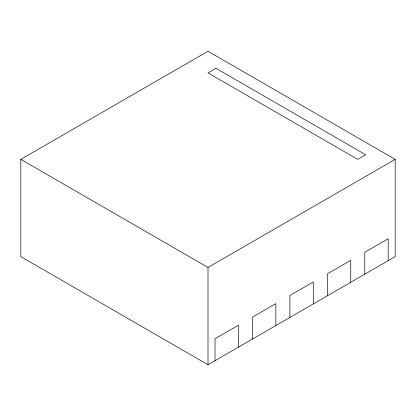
<?xml version="1.0" encoding="UTF-8"?>
<svg xmlns="http://www.w3.org/2000/svg" width="416" height="416" viewBox="0 0 416 416"><rect width="100%" height="100%" fill="white"/><g stroke="black" fill="none" stroke-linecap="round" stroke-linejoin="round"><path stroke-width="0.62" d="M20.8 159.364L208 51.282L395.2 159.364L395.2 256.636L208 364.718L20.8 256.636L20.8 159.364L208 267.441L395.2 159.364M388.18 260.692L388.18 238.748L364.78 252.257L364.78 274.201M350.74 282.303L350.74 260.364L327.34 273.874L327.34 295.812M313.3 303.919L313.3 281.98L289.9 295.49L289.9 317.429M275.86 325.536L275.86 303.597L252.46 317.106L252.46 339.045M238.42 347.152L238.42 325.213L215.02 338.723L215.02 360.662M208 267.441L208 364.718M215.956 68.307L208 72.899L357.76 159.364L365.716 154.773L215.956 68.307"/></g></svg>
